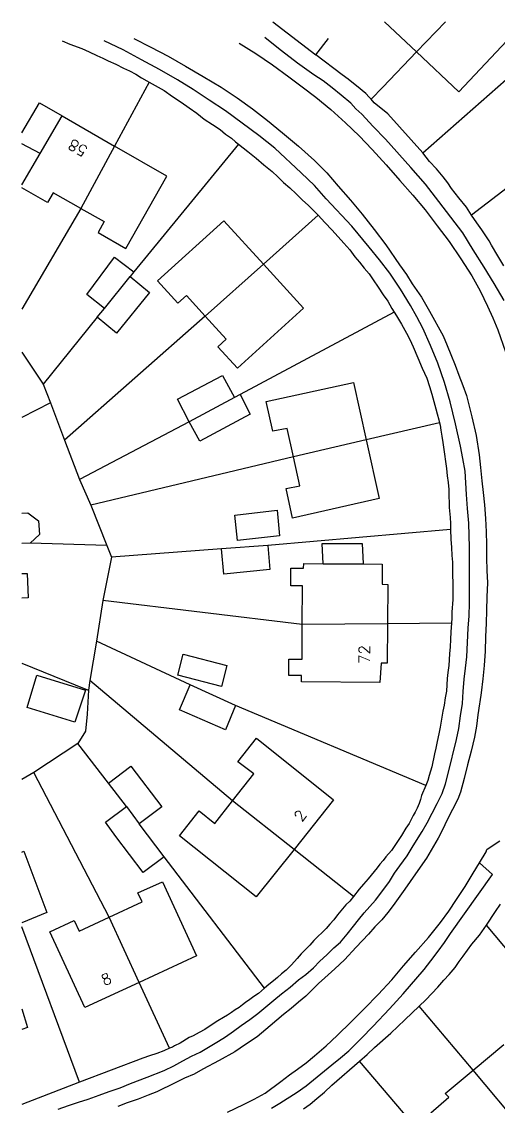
# Model space of a CAD drawing. Extents: x 427500 to 429848, y 434500 to 436505.
# Drawn here: x 427500 to 427552.3, y 436380.9 to 436500 of the extents above; entities that cross this region are included whole.
import ezdxf

# ---------------------------------------------------------------- set-up
doc = ezdxf.new("R2010")
doc.units = 0
doc.layers.add('LPTIP_Ex_Base', color=8, linetype='Continuous')
doc.styles.add('MtXpl_Romans', font='romans__.ttf')

msp = doc.modelspace()

# ---------------------------------------------------------------- linework, layer by layer
at = {"layer": 'LPTIP_Ex_Base', "color": 251, "true_color": 0x636466}
for p, q in [((427527.6, 436500), (427532.3, 436496.35)), ((427543.36, 436496.68), (427539.85, 436500)), ((427543.36, 436496.68), (427546.55, 436500)), ((427555.05, 436499.8), (427548, 436492.3)), ((427544.05, 436485.6), (427559.02, 436498.78)), ((427504.45, 436497.9), (427505.3, 436497.55)), ((427505.3, 436497.55), (427506.6, 436497.05)), ((427511.15, 436496.9), (427509.05, 436497.9)), ((427512.3, 436498.15), (427514.2, 436497.2)), ((427523.9, 436497.65), (427525.7, 436496.5)), ((427527.65, 436497.5), (427526.7, 436498.25)), ((427528.55, 436496.8), (427527.65, 436497.5)), ((427532.3, 436496.35), (427533.7, 436498.14)), ((427506.6, 436497.05), (427507.4, 436496.7)), ((427507.4, 436496.7), (427508.25, 436496.3)), ((427508.25, 436496.3), (427508.9, 436496)), ((427513.15, 436495.8), (427511.15, 436496.9)), ((427514.2, 436497.2), (427516.1, 436496.2)), ((427516.1, 436496.2), (427518, 436495.1)), ((427525.7, 436496.5), (427527.55, 436495.25)), ((427530.3, 436495.45), (427528.55, 436496.8)), ((427535.2, 436494.15), (427532.3, 436496.35)), ((427539.65, 436492.8), (427543.36, 436496.68)), ((427548, 436492.3), (427543.36, 436496.68)), ((427508.9, 436496), (427509.5, 436495.7)), ((427509.5, 436495.7), (427510.35, 436495.35)), ((427510.35, 436495.35), (427511.2, 436494.9)), ((427511.2, 436494.9), (427511.85, 436494.6)), ((427515.15, 436494.75), (427513.15, 436495.8)), ((427518, 436495.1), (427519.95, 436494)), ((427527.55, 436495.25), (427529.35, 436493.95)), ((427532.1, 436494.15), (427530.3, 436495.45)), ((427511.85, 436494.6), (427512.55, 436494.25)), ((427512.55, 436494.25), (427513.15, 436493.85)), ((427513.15, 436493.85), (427513.75, 436493.5)), ((427517.1, 436493.6), (427515.15, 436494.75)), ((427519.95, 436494), (427521.9, 436492.8)), ((427529.35, 436493.95), (427530.8, 436492.85)), ((427533.1, 436493.5), (427532.1, 436494.15)), ((427535.85, 436493.7), (427535.2, 436494.15)), ((427514, 436493.36), (427510.2, 436486.35)), ((427513.75, 436493.5), (427514, 436493.36)), ((427514, 436493.36), (427514.65, 436493)), ((427514.65, 436493), (427515.65, 436492.45)), ((427518.85, 436492.55), (427517.1, 436493.6)), ((427520.6, 436491.4), (427518.85, 436492.55)), ((427521.9, 436492.8), (427523.65, 436491.65)), ((427530.8, 436492.85), (427532.3, 436491.7)), ((427534.1, 436492.75), (427533.1, 436493.5)), ((427535.1, 436491.95), (427534.1, 436492.75)), ((427536.45, 436493.2), (427535.85, 436493.7)), ((427536.95, 436492.8), (427536.45, 436493.2)), ((427537.4, 436492.45), (427536.95, 436492.8)), ((427538.4, 436491.5), (427539.65, 436492.8)), ((427515.65, 436492.45), (427516.55, 436491.8)), ((427516.55, 436491.8), (427517.5, 436491.15)), ((427522.4, 436490.2), (427520.6, 436491.4)), ((427523.65, 436491.65), (427525.35, 436490.45)), ((427532.3, 436491.7), (427533.95, 436490.35)), ((427536.15, 436491.05), (427535.1, 436491.95)), ((427537.8, 436492.1), (427537.4, 436492.45)), ((427538.15, 436491.7), (427537.8, 436492.1)), ((427538.4, 436491.5), (427538.15, 436491.7)), ((427538.7, 436491.1), (427538.4, 436491.5)), ((427500, 436487.8), (427501.95, 436491.1)), ((427501.95, 436491.1), (427504.45, 436489.65)), ((427517.5, 436491.15), (427518.4, 436490.55)), ((427518.4, 436490.55), (427519.25, 436489.95)), ((427524.2, 436488.85), (427522.4, 436490.2)), ((427525.35, 436490.45), (427527, 436489.15)), ((427533.95, 436490.35), (427535.55, 436488.9)), ((427536.7, 436490.45), (427536.15, 436491.05)), ((427537.35, 436489.85), (427536.7, 436490.45)), ((427540.2, 436489.9), (427538.7, 436491.1)), ((427502.02, 436485.52), (427504.45, 436489.65)), ((427504.45, 436489.65), (427510.2, 436486.35)), ((427519.25, 436489.95), (427520.05, 436489.3)), ((427520.05, 436489.3), (427520.95, 436488.7)), ((427527, 436489.15), (427528.65, 436487.8)), ((427538.6, 436488.5), (427537.35, 436489.85)), ((427544.05, 436485.6), (427540.2, 436489.9)), ((427520.95, 436488.7), (427521.8, 436488.15)), ((427521.8, 436488.15), (427522.4, 436487.65)), ((427526.05, 436487.5), (427524.2, 436488.85)), ((427528.65, 436487.8), (427530.4, 436486.35)), ((427535.55, 436488.9), (427537.05, 436487.45)), ((427539.95, 436487.1), (427538.6, 436488.5)), ((427502.02, 436485.52), (427500, 436486.6)), ((427523.8, 436486.57), (427512.32, 436472.52)), ((427522.4, 436487.65), (427523.05, 436487.2)), ((427523.05, 436487.2), (427523.5, 436486.8)), ((427523.5, 436486.8), (427523.8, 436486.57)), ((427523.8, 436486.57), (427524.85, 436485.75)), ((427527.8, 436486.1), (427526.05, 436487.5)), ((427537.05, 436487.45), (427538.5, 436485.95)), ((427542.75, 436484), (427539.95, 436487.1)), ((427500, 436482.1), (427502.02, 436485.52)), ((427510.2, 436486.35), (427506.48, 436479.5)), ((427515.95, 436483.05), (427510.2, 436486.35)), ((427524.85, 436485.75), (427525.75, 436485)), ((427530.7, 436483.4), (427527.8, 436486.1)), ((427530.4, 436486.35), (427532.15, 436484.75)), ((427538.5, 436485.95), (427540.05, 436484.3)), ((427544.8, 436484.65), (427544.05, 436485.6)), ((427525.75, 436485), (427526.6, 436484.3)), ((427526.6, 436484.3), (427527.5, 436483.55)), ((427532.15, 436484.75), (427533.5, 436483.4)), ((427540.05, 436484.3), (427541.55, 436482.55)), ((427545.55, 436483.85), (427544.8, 436484.65)), ((427511.45, 436475.1), (427515.95, 436483.05)), ((427527.5, 436483.55), (427528.15, 436482.95)), ((427532.15, 436482), (427530.7, 436483.4)), ((427533.5, 436483.4), (427534.75, 436481.95)), ((427544.35, 436482.15), (427542.75, 436484)), ((427546.3, 436482.95), (427545.55, 436483.85)), ((427555.36, 436483.32), (427549.4, 436478.75)), ((427528.15, 436482.95), (427528.75, 436482.35)), ((427528.75, 436482.35), (427529.45, 436481.75)), ((427533.45, 436480.55), (427532.15, 436482)), ((427534.75, 436481.95), (427536.1, 436480.4)), ((427541.55, 436482.55), (427542.95, 436480.95)), ((427545.8, 436480.25), (427544.35, 436482.15)), ((427546.8, 436482.3), (427546.3, 436482.95)), ((427547.2, 436481.7), (427546.8, 436482.3)), ((427502.85, 436480.15), (427500, 436481.75)), ((427503.45, 436481.2), (427502.85, 436480.15)), ((427506.48, 436479.5), (427503.45, 436481.2)), ((427529.45, 436481.75), (427530.15, 436481.1)), ((427530.15, 436481.1), (427530.8, 436480.45)), ((427542.95, 436480.95), (427544.3, 436479.35)), ((427548, 436480.65), (427547.2, 436481.7)), ((427548.85, 436479.65), (427548, 436480.65)), ((427506.48, 436479.5), (427500, 436468.45)), ((427506.48, 436479.5), (427509.05, 436478.05)), ((427530.8, 436480.45), (427531.5, 436479.8)), ((427531.5, 436479.8), (427532.55, 436478.75)), ((427536.25, 436477.55), (427533.45, 436480.55)), ((427536.1, 436480.4), (427537.4, 436478.85)), ((427547.15, 436478.55), (427545.8, 436480.25)), ((427549.4, 436478.75), (427548.85, 436479.65)), ((427532.55, 436478.75), (427526.55, 436473.38)), ((427532.55, 436478.75), (427533.3, 436477.95)), ((427537.4, 436478.85), (427538.7, 436477.2)), ((427544.3, 436479.35), (427545.65, 436477.6)), ((427548.45, 436476.8), (427547.15, 436478.55)), ((427550, 436477.9), (427549.4, 436478.75)), ((427509.05, 436478.05), (427508.4, 436476.85)), ((427514.9, 436471.55), (427522.2, 436478.15)), ((427522.2, 436478.15), (427526.55, 436473.38)), ((427533.3, 436477.95), (427534.1, 436477.1)), ((427534.1, 436477.1), (427535.4, 436475.7)), ((427538.15, 436475.25), (427536.25, 436477.55)), ((427538.7, 436477.2), (427540, 436475.5)), ((427545.65, 436477.6), (427546.95, 436475.85)), ((427550.55, 436477.15), (427550, 436477.9)), ((427551.35, 436475.95), (427550.55, 436477.15)), ((427508.4, 436476.85), (427511.45, 436475.1)), ((427546.95, 436475.85), (427548.25, 436473.95)), ((427549.6, 436474.95), (427548.45, 436476.8)), ((427551.6, 436475.45), (427551.35, 436475.95)), ((427535.4, 436475.7), (427536.05, 436474.95)), ((427536.05, 436474.95), (427536.6, 436474.2)), ((427539.3, 436473.85), (427538.15, 436475.25)), ((427540, 436475.5), (427541.5, 436473.3)), ((427550.8, 436473.05), (427549.6, 436474.95)), ((427552.3, 436474.3), (427551.6, 436475.45)), ((427507.15, 436470.05), (427510.2, 436474.15)), ((427510.2, 436474.15), (427512.32, 436472.52)), ((427536.6, 436474.2), (427537.1, 436473.6)), ((427537.1, 436473.6), (427537.6, 436472.95)), ((427540.45, 436472.4), (427539.3, 436473.85)), ((427548.25, 436473.95), (427549.45, 436472.1)), ((427552.95, 436473.2), (427552.3, 436474.3)), ((427512.32, 436472.52), (427511.91, 436472.01)), ((427526.55, 436473.38), (427520.17, 436467.67)), ((427526.55, 436473.38), (427530.95, 436468.55)), ((427537.6, 436472.95), (427538.15, 436472.3)), ((427538.15, 436472.3), (427538.6, 436471.65)), ((427541.6, 436470.65), (427540.45, 436472.4)), ((427541.5, 436473.3), (427542.25, 436472.25)), ((427551.9, 436471.25), (427550.8, 436473.05)), ((427509.08, 436468.52), (427511.91, 436472.01)), ((427511.91, 436472.01), (427514.04, 436470.28)), ((427517.15, 436469.1), (427514.9, 436471.55)), ((427538.6, 436471.65), (427539.15, 436470.85)), ((427542.25, 436472.25), (427542.9, 436471.2)), ((427542.9, 436471.2), (427543.9, 436469.75)), ((427549.45, 436472.1), (427550.35, 436470.45)), ((427553, 436469.4), (427551.9, 436471.25)), ((427509.08, 436468.52), (427507.15, 436470.05)), ((427514.04, 436470.28), (427510.42, 436465.81)), ((427518.1, 436469.95), (427517.15, 436469.1)), ((427520.17, 436467.67), (427518.1, 436469.95)), ((427539.15, 436470.85), (427539.7, 436470)), ((427539.7, 436470), (427540.2, 436469.3)), ((427542.7, 436468.85), (427541.6, 436470.65)), ((427550.35, 436470.45), (427551.15, 436468.75)), ((427540.2, 436469.3), (427540.65, 436468.5)), ((427543.4, 436467.6), (427542.7, 436468.85)), ((427543.9, 436469.75), (427544.8, 436468.2)), ((427551.15, 436468.75), (427551.75, 436467.5)), ((427508.28, 436467.54), (427502.35, 436460.2)), ((427520.17, 436467.67), (427504.7, 436454.05)), ((427508.28, 436467.54), (427509.08, 436468.52)), ((427510.42, 436465.81), (427508.28, 436467.54)), ((427522.45, 436465.15), (427520.17, 436467.67)), ((427530.95, 436468.55), (427523.7, 436461.95)), ((427540.9, 436468.1), (427523.98, 436459.05)), ((427540.65, 436468.5), (427540.9, 436468.1)), ((427540.9, 436468.1), (427541.15, 436467.7)), ((427541.15, 436467.7), (427541.7, 436466.8)), ((427544.05, 436466.35), (427543.4, 436467.6)), ((427544.8, 436468.2), (427546.3, 436465.5)), ((427541.7, 436466.8), (427542.25, 436465.8)), ((427544.9, 436464.45), (427544.05, 436466.35)), ((427551.75, 436467.5), (427552.3, 436466.15)), ((427521.55, 436464.3), (427522.45, 436465.15)), ((427542.25, 436465.8), (427542.65, 436465.1)), ((427546.3, 436465.5), (427546.75, 436464.45)), ((427552.3, 436466.15), (427553.15, 436463.75)), ((427523.7, 436461.95), (427521.55, 436464.3)), ((427542.65, 436465.1), (427543, 436464.3)), ((427543, 436464.3), (427543.5, 436463.1)), ((427545.7, 436462.5), (427544.9, 436464.45)), ((427546.75, 436464.45), (427547.15, 436463.45)), ((427500, 436463.7), (427502.35, 436460.2)), ((427543.5, 436463.1), (427544, 436461.95)), ((427547.15, 436463.45), (427547.6, 436462.3)), ((427544, 436461.95), (427544.5, 436460.85)), ((427546.45, 436460.4), (427545.7, 436462.5)), ((427547.6, 436462.3), (427548, 436461.2)), ((427517.1, 436458.55), (427522.05, 436461.15)), ((427522.05, 436461.15), (427523.39, 436458.73)), ((427526.85, 436458.3), (427536.45, 436460.4)), ((427536.45, 436460.4), (427537.84, 436454.09)), ((427544.5, 436460.85), (427544.8, 436459.95)), ((427547.05, 436458.25), (427546.45, 436460.4)), ((427548, 436461.2), (427548.45, 436460.05)), ((427502.35, 436460.2), (427503.15, 436458.15)), ((427544.8, 436459.95), (427545.05, 436459.1)), ((427548.45, 436460.05), (427548.85, 436458.95)), ((427503.15, 436458.15), (427500, 436456.55)), ((427503.15, 436458.15), (427504.7, 436454.05)), ((427518.41, 436456.08), (427517.1, 436458.55)), ((427523.39, 436458.73), (427518.41, 436456.08)), ((427523.98, 436459.05), (427523.39, 436458.73)), ((427523.98, 436459.05), (427525.1, 436456.9)), ((427527.6, 436455.05), (427526.85, 436458.3)), ((427545.05, 436459.1), (427545.25, 436458.3)), ((427545.25, 436458.3), (427545.5, 436457.5)), ((427547.65, 436455.85), (427547.05, 436458.25)), ((427548.85, 436458.95), (427549.15, 436457.8)), ((427525.1, 436456.9), (427519.55, 436453.95)), ((427545.5, 436457.5), (427545.65, 436456.95)), ((427545.65, 436456.95), (427545.8, 436456.3)), ((427549.15, 436457.8), (427549.45, 436456.6)), ((427518.41, 436456.08), (427506.35, 436449.75)), ((427519.55, 436453.95), (427518.41, 436456.08)), ((427545.89, 436455.96), (427537.84, 436454.09)), ((427545.8, 436456.3), (427545.89, 436455.96)), ((427545.89, 436455.96), (427545.95, 436455.7)), ((427545.95, 436455.7), (427546.05, 436455.15)), ((427548.2, 436453.4), (427547.65, 436455.85)), ((427549.45, 436456.6), (427549.9, 436454.55)), ((427529.15, 436455.35), (427527.6, 436455.05)), ((427529.84, 436452.24), (427529.15, 436455.35)), ((427546.05, 436455.15), (427546.15, 436454.5)), ((427546.15, 436454.5), (427546.25, 436453.8)), ((427549.9, 436454.55), (427550.25, 436452.45)), ((427504.7, 436454.05), (427506.35, 436449.75)), ((427537.84, 436454.09), (427529.84, 436452.24)), ((427537.84, 436454.09), (427539.25, 436447.65)), ((427546.25, 436453.8), (427546.45, 436452.5)), ((427548.45, 436452.05), (427548.2, 436453.4)), ((427529.84, 436452.24), (427507.6, 436446.9)), ((427530.55, 436449.05), (427529.84, 436452.24)), ((427546.45, 436452.5), (427546.55, 436451.7)), ((427548.7, 436450.65), (427548.45, 436452.05)), ((427550.25, 436452.45), (427550.4, 436451.05)), ((427546.55, 436451.7), (427546.65, 436450.95)), ((427546.65, 436450.95), (427546.75, 436450.15)), ((427550.4, 436451.05), (427550.55, 436449.6)), ((427506.35, 436449.75), (427507.6, 436446.9)), ((427546.75, 436450.15), (427546.85, 436449.4)), ((427548.8, 436449.35), (427548.7, 436450.65)), ((427529.05, 436448.75), (427530.55, 436449.05)), ((427529.75, 436445.5), (427529.05, 436448.75)), ((427546.85, 436449.4), (427546.9, 436448.65)), ((427546.9, 436448.65), (427546.9, 436447.85)), ((427548.85, 436448.1), (427548.8, 436449.35)), ((427550.55, 436449.6), (427550.7, 436448.3)), ((427539.25, 436447.65), (427529.75, 436445.5)), ((427546.9, 436447.85), (427546.95, 436447.2)), ((427548.95, 436446.55), (427548.85, 436448.1)), ((427550.7, 436448.3), (427550.85, 436446.95)), ((427500, 436446.02), (427500.67, 436446.08)), ((427500.67, 436446.08), (427501.84, 436445.2)), ((427507.6, 436446.9), (427509.35, 436442.5)), ((427523.4, 436445.8), (427528.05, 436446.35)), ((427528.05, 436446.35), (427528.3, 436443.55)), ((427546.95, 436447.2), (427546.95, 436446.65)), ((427546.95, 436446.65), (427547.05, 436445.55)), ((427549.1, 436444.95), (427548.95, 436446.55)), ((427550.85, 436446.95), (427550.95, 436445.45)), ((427501.84, 436445.2), (427501.95, 436443.7)), ((427523.7, 436443.05), (427523.4, 436445.8)), ((427547.05, 436445.55), (427547.1, 436444.9)), ((427547.1, 436444.9), (427547.1, 436444.25)), ((427549.2, 436442.25), (427549.1, 436444.95)), ((427550.95, 436445.45), (427551, 436444)), ((427501.95, 436443.7), (427500.93, 436442.76)), ((427547.1, 436444.25), (427527.03, 436442.48)), ((427547.1, 436444.25), (427547.15, 436443.2)), ((427551, 436444), (427551.05, 436442.6)), ((427500.93, 436442.76), (427500, 436442.69)), ((427509.35, 436442.5), (427500.93, 436442.76)), ((427509.35, 436442.5), (427509.85, 436441.2)), ((427528.3, 436443.55), (427523.7, 436443.05)), ((427533.1, 436440.49), (427533, 436442.7)), ((427533, 436442.7), (427537.4, 436442.7)), ((427537.4, 436442.7), (427537.5, 436440.46)), ((427547.15, 436443.2), (427547.2, 436442.25)), ((427551.05, 436442.6), (427551.05, 436441.15)), ((427521.95, 436442.12), (427509.85, 436441.2)), ((427527.03, 436442.48), (427521.95, 436442.12)), ((427522.2, 436439.35), (427521.95, 436442.12)), ((427527.03, 436442.48), (427527.25, 436439.85)), ((427547.2, 436442.25), (427547.25, 436441.4)), ((427547.25, 436441.4), (427547.3, 436440.65)), ((427549.2, 436436.15), (427549.2, 436442.25)), ((427509.85, 436441.2), (427508.9, 436436.45)), ((427530.95, 436440), (427531, 436440.5)), ((427531, 436440.5), (427533.1, 436440.49)), ((427533.1, 436440.49), (427537.5, 436440.46)), ((427537.5, 436440.46), (427539.6, 436440.45)), ((427539.6, 436440.45), (427539.6, 436438.25)), ((427547.3, 436440.65), (427547.3, 436439.1)), ((427551.05, 436441.15), (427551.1, 436439.75)), ((427500, 436439.4), (427500.6, 436439.4)), ((427500.6, 436439.4), (427500.7, 436436.75)), ((427527.25, 436439.85), (427522.2, 436439.35)), ((427529.55, 436438.05), (427529.55, 436440)), ((427529.55, 436440), (427530.95, 436440)), ((427547.3, 436439.1), (427547.35, 436438.55)), ((427551.1, 436439.75), (427551.15, 436438.4)), ((427530.85, 436438.05), (427529.55, 436438.05)), ((427530.82, 436433.8), (427530.85, 436438.05)), ((427539.6, 436438.25), (427540.2, 436438.2)), ((427540.2, 436438.2), (427540.18, 436433.89)), ((427547.35, 436438.55), (427547.35, 436436.55)), ((427551.15, 436438.4), (427551.1, 436436.85)), ((427500.7, 436436.75), (427500, 436436.7)), ((427547.35, 436436.55), (427547.25, 436435.15)), ((427551.1, 436436.85), (427551.05, 436435.35)), ((427508.9, 436436.45), (427508.2, 436432)), ((427530.82, 436433.8), (427508.9, 436436.45)), ((427549.15, 436434.75), (427549.2, 436436.15)), ((427547.25, 436434.5), (427547.2, 436433.95)), ((427547.25, 436435.15), (427547.25, 436434.5)), ((427549.05, 436433.4), (427549.15, 436434.75)), ((427551.05, 436435.35), (427551, 436433.95)), ((427530.8, 436430), (427530.82, 436433.8)), ((427540.18, 436433.89), (427530.82, 436433.8)), ((427540.18, 436433.89), (427540.15, 436429.55)), ((427547.2, 436433.95), (427540.18, 436433.89)), ((427547.15, 436433), (427547.1, 436432.15)), ((427547.2, 436433.95), (427547.15, 436433)), ((427548.95, 436431.85), (427549.05, 436433.4)), ((427551, 436433.95), (427550.95, 436432.45)), ((427508.2, 436432), (427507.5, 436427.65)), ((427518.52, 436427.19), (427508.2, 436432)), ((427547.1, 436432.15), (427547.05, 436431.35)), ((427548.9, 436430.25), (427548.95, 436431.85)), ((427550.95, 436432.45), (427550.9, 436430.9)), ((427547, 436430.6), (427546.9, 436429.3)), ((427547.05, 436431.35), (427547, 436430.6)), ((427550.9, 436430.9), (427550.8, 436429.3)), ((427500, 436429.55), (427507.05, 436426.72)), ((427517.15, 436428.25), (427517.75, 436430.55)), ((427517.75, 436430.55), (427522.55, 436429.3)), ((427529.35, 436428.2), (427529.35, 436430)), ((427529.35, 436430), (427530.8, 436430)), ((427539.5, 436429.55), (427539.35, 436427.45)), ((427540.15, 436429.55), (427539.5, 436429.55)), ((427548.75, 436429), (427548.9, 436430.25)), ((427500.6, 436424.7), (427501.65, 436428.25)), ((427501.65, 436428.25), (427507, 436426.6)), ((427521.95, 436427), (427517.15, 436428.25)), ((427522.55, 436429.3), (427521.95, 436427)), ((427546.8, 436428.55), (427546.75, 436427.9)), ((427546.9, 436429.3), (427546.8, 436428.55)), ((427548.6, 436427.8), (427548.75, 436429)), ((427550.8, 436429.3), (427550.65, 436427.85)), ((427507.5, 436427.65), (427507.35, 436426.6)), ((427523.16, 436414.44), (427507.5, 436427.65)), ((427517.35, 436424.45), (427518.52, 436427.19)), ((427523.48, 436424.93), (427518.52, 436427.19)), ((427530.75, 436428.2), (427529.35, 436428.2)), ((427530.75, 436427.5), (427530.75, 436428.2)), ((427539.35, 436427.45), (427530.75, 436427.5)), ((427546.75, 436427.9), (427546.65, 436426.5)), ((427548.5, 436426.45), (427548.6, 436427.8)), ((427550.65, 436427.85), (427550.45, 436426.3)), ((427507, 436426.6), (427505.85, 436423.1)), ((427507.05, 436426.72), (427507.35, 436426.6)), ((427507.35, 436426.6), (427507.2, 436423.95)), ((427546.65, 436426.5), (427546.5, 436425.75)), ((427548.4, 436425.15), (427548.5, 436426.45)), ((427550.45, 436426.3), (427550.33, 436425.33)), ((427505.85, 436423.1), (427500.6, 436424.7)), ((427523.48, 436424.93), (427522.4, 436422.25)), ((427544.4, 436416.15), (427523.48, 436424.93)), ((427546.4, 436424.95), (427546.25, 436424.3)), ((427546.5, 436425.75), (427546.4, 436424.95)), ((427548.2, 436423.8), (427548.4, 436425.15)), ((427550.3, 436425.1), (427550.1, 436423.9)), ((427550.33, 436425.33), (427550.3, 436425.1)), ((427507.2, 436423.95), (427507, 436422.1)), ((427522.4, 436422.25), (427517.35, 436424.45)), ((427546.15, 436423.65), (427545.95, 436422.55)), ((427546.25, 436424.3), (427546.15, 436423.65)), ((427548, 436422.4), (427548.2, 436423.8)), ((427550.1, 436423.9), (427549.95, 436422.65)), ((427545.95, 436422.55), (427545.8, 436421.8)), ((427547.75, 436421.2), (427548, 436422.4)), ((427549.95, 436422.65), (427549.75, 436421.45)), ((427507, 436422.1), (427506.15, 436420.75)), ((427523.75, 436418.75), (427525.8, 436421.35)), ((427525.8, 436421.35), (427534.25, 436414.55)), ((427545.8, 436421.8), (427545.65, 436420.95)), ((427546.85, 436417.45), (427547.75, 436421.2)), ((427549.75, 436421.45), (427549.35, 436419.9)), ((427506.15, 436420.75), (427501.35, 436417.55)), ((427509.55, 436416.4), (427506.15, 436420.75)), ((427545.5, 436420.25), (427545.35, 436419.6)), ((427545.65, 436420.95), (427545.5, 436420.25)), ((427549.35, 436419.9), (427548.95, 436418.4)), ((427525.5, 436417.4), (427523.75, 436418.75)), ((427545.35, 436419.6), (427545.05, 436418.2)), ((427501.35, 436417.55), (427500, 436416.8)), ((427509.61, 436401.67), (427501.35, 436417.55)), ((427509.55, 436416.4), (427512, 436418.25)), ((427512, 436418.25), (427515.4, 436413.8)), ((427544.9, 436417.7), (427544.75, 436417.25)), ((427545.05, 436418.2), (427544.9, 436417.7)), ((427548.95, 436418.4), (427548.6, 436416.9)), ((427511.51, 436413.82), (427509.55, 436416.4)), ((427523.16, 436414.44), (427525.5, 436417.4)), ((427544.6, 436416.7), (427544.4, 436416.15)), ((427544.75, 436417.25), (427544.6, 436416.7)), ((427546.2, 436415.25), (427546.55, 436416.3)), ((427546.55, 436416.3), (427546.85, 436417.45)), ((427548.6, 436416.9), (427548.2, 436415.4)), ((427544.4, 436416.15), (427543.9, 436415.05)), ((427545.65, 436414.15), (427546.2, 436415.25)), ((427548.2, 436415.4), (427547.9, 436414.65)), ((427521.2, 436411.95), (427523.16, 436414.44)), ((427529.91, 436409.11), (427523.16, 436414.44)), ((427534.25, 436414.55), (427529.91, 436409.11)), ((427543.65, 436414.15), (427543.45, 436413.65)), ((427543.8, 436414.6), (427543.65, 436414.15)), ((427543.9, 436415.05), (427543.8, 436414.6)), ((427544.55, 436412.05), (427545.65, 436414.15)), ((427547.9, 436414.65), (427547.3, 436413.5)), ((427509.2, 436412.1), (427511.5, 436413.82)), ((427511.5, 436413.82), (427511.51, 436413.82)), ((427511.51, 436413.82), (427512.92, 436411.93)), ((427515.4, 436413.8), (427512.92, 436411.93)), ((427517.35, 436410.6), (427519.5, 436413.35)), ((427519.5, 436413.35), (427521.2, 436411.95)), ((427543, 436412.85), (427542.55, 436411.95)), ((427543.2, 436413.2), (427543, 436412.85)), ((427543.45, 436413.65), (427543.2, 436413.2)), ((427547.3, 436413.5), (427546.7, 436412.3)), ((427510.35, 436410.55), (427509.2, 436412.1)), ((427515.65, 436408.32), (427512.92, 436411.93)), ((427542.55, 436411.95), (427542.2, 436411.45)), ((427544, 436411.1), (427544.55, 436412.05)), ((427546.7, 436412.3), (427546.25, 436411.35)), ((427513.35, 436406.6), (427510.35, 436410.55)), ((427525.75, 436403.9), (427517.35, 436410.6)), ((427541.7, 436410.65), (427540.6, 436409)), ((427542.2, 436411.45), (427541.7, 436410.65)), ((427543, 436409.5), (427544, 436411.1)), ((427545.75, 436410.35), (427544.45, 436408.15)), ((427546.25, 436411.35), (427545.75, 436410.35)), ((427542.35, 436408.4), (427543, 436409.5)), ((427551.1, 436409.1), (427551.55, 436409.45)), ((427551.55, 436409.45), (427552.5, 436410.05)), ((427500, 436408.83), (427500.25, 436408.92)), ((427500.25, 436408.92), (427502.77, 436402.19)), ((427515.65, 436408.32), (427513.35, 436406.6)), ((427526.66, 436393.88), (427515.65, 436408.32)), ((427529.91, 436409.11), (427525.75, 436403.9)), ((427536.45, 436403.95), (427529.91, 436409.11)), ((427540, 436408.3), (427539.7, 436407.9)), ((427540.6, 436409), (427540, 436408.3)), ((427541.55, 436407.3), (427542.35, 436408.4)), ((427544.45, 436408.15), (427543.25, 436406.45)), ((427550.28, 436407.64), (427551, 436408.85)), ((427551, 436408.85), (427551.1, 436409.1)), ((427539.05, 436407.1), (427538.7, 436406.7)), ((427539.35, 436407.5), (427539.05, 436407.1)), ((427539.7, 436407.9), (427539.35, 436407.5)), ((427540.95, 436406.5), (427541.55, 436407.3)), ((427549.6, 436406.5), (427550.28, 436407.64)), ((427551.7, 436406.35), (427550.28, 436407.64)), ((427538.05, 436405.9), (427537.55, 436405.3)), ((427538.4, 436406.3), (427538.05, 436405.9)), ((427538.7, 436406.7), (427538.4, 436406.3)), ((427539.65, 436404.6), (427540.4, 436405.6)), ((427540.4, 436405.6), (427540.95, 436406.5)), ((427543.25, 436406.45), (427542.1, 436404.75)), ((427547.1, 436399.9), (427551.7, 436406.35)), ((427548.7, 436405.05), (427549.6, 436406.5)), ((427512.75, 436404.35), (427515.45, 436405.55)), ((427515.45, 436405.55), (427519.2, 436397.45)), ((427537.05, 436404.75), (427536.45, 436403.95)), ((427537.55, 436405.3), (427537.05, 436404.75)), ((427538.85, 436403.55), (427539.65, 436404.6)), ((427542.1, 436404.75), (427540.8, 436402.95)), ((427547.75, 436403.6), (427548.7, 436405.05)), ((427509.61, 436401.67), (427513.25, 436403.35)), ((427513.25, 436403.35), (427512.75, 436404.35)), ((427536.05, 436403.45), (427535.6, 436403.05)), ((427536.45, 436403.95), (427536.05, 436403.45)), ((427538.25, 436402.85), (427538.85, 436403.55)), ((427546.9, 436402.35), (427547.75, 436403.6)), ((427502.77, 436402.19), (427500, 436401.05)), ((427535.6, 436403.05), (427534.7, 436401.95)), ((427537, 436401.4), (427537.6, 436402.15)), ((427537.6, 436402.15), (427538.25, 436402.85)), ((427540.2, 436402.2), (427539.55, 436401.4)), ((427540.8, 436402.95), (427540.2, 436402.2)), ((427546, 436401.1), (427546.9, 436402.35)), ((427551.05, 436400.8), (427552.05, 436402.3)), ((427552.05, 436402.3), (427552.6, 436403.1)), ((427503.1, 436400.05), (427505.75, 436401.3)), ((427505.75, 436401.3), (427506.3, 436400.15)), ((427506.3, 436400.15), (427509.61, 436401.67)), ((427512.91, 436394.52), (427509.61, 436401.67)), ((427533.85, 436400.9), (427533.45, 436400.45)), ((427534.3, 436401.4), (427533.85, 436400.9)), ((427534.7, 436401.95), (427534.3, 436401.4)), ((427536.45, 436400.7), (427537, 436401.4)), ((427539.55, 436401.4), (427538.8, 436400.6)), ((427544.7, 436399.45), (427546, 436401.1)), ((427506.35, 436383.55), (427500, 436400.6)), ((427506.95, 436391.75), (427503.1, 436400.05)), ((427533.45, 436400.45), (427532.1, 436399.1)), ((427535, 436398.95), (427535.75, 436399.8)), ((427535.75, 436399.8), (427536.45, 436400.7)), ((427538.1, 436399.8), (427536.75, 436398.4)), ((427538.8, 436400.6), (427538.1, 436399.8)), ((427546.45, 436398.9), (427547.1, 436399.9)), ((427549.45, 436398.7), (427550.3, 436399.7)), ((427550.3, 436399.7), (427551.05, 436400.8)), ((427568.35, 436380.1), (427551.05, 436400.8)), ((427531.65, 436398.6), (427530.7, 436397.65)), ((427532.1, 436399.1), (427531.65, 436398.6)), ((427534.3, 436398.3), (427535, 436398.95)), ((427543.25, 436397.85), (427544.7, 436399.45)), ((427545.75, 436397.95), (427546.45, 436398.9)), ((427548.95, 436398.05), (427549.45, 436398.7)), ((427519.2, 436397.45), (427512.91, 436394.52)), ((427530.7, 436397.65), (427530.25, 436397.15)), ((427532.75, 436396.85), (427533.5, 436397.55)), ((427533.5, 436397.55), (427534.3, 436398.3)), ((427536.75, 436398.4), (427535.45, 436397)), ((427541.95, 436396.35), (427543.25, 436397.85)), ((427544.95, 436396.9), (427545.75, 436397.95)), ((427548.05, 436396.8), (427548.5, 436397.4)), ((427548.5, 436397.4), (427548.95, 436398.05)), ((427529.65, 436396.45), (427529.05, 436395.85)), ((427530.25, 436397.15), (427529.65, 436396.45)), ((427531.2, 436395.4), (427532.05, 436396.1)), ((427532.05, 436396.1), (427532.75, 436396.85)), ((427535.45, 436397), (427534.4, 436396)), ((427540.65, 436394.8), (427541.95, 436396.35)), ((427544.2, 436395.95), (427544.95, 436396.9)), ((427546.95, 436395.4), (427547.6, 436396.15)), ((427547.6, 436396.15), (427548.05, 436396.8)), ((427528.1, 436395.05), (427527.65, 436394.7)), ((427528.55, 436395.45), (427528.1, 436395.05)), ((427529.05, 436395.85), (427528.55, 436395.45)), ((427530.4, 436394.8), (427531.2, 436395.4)), ((427533.3, 436395), (427532.6, 436394.4)), ((427534.4, 436396), (427533.3, 436395)), ((427541.9, 436393.25), (427544.2, 436395.95)), ((427546.35, 436394.75), (427546.95, 436395.4)), ((427512.91, 436394.52), (427506.95, 436391.75)), ((427516.25, 436387.3), (427512.91, 436394.52)), ((427526.66, 436393.88), (427526, 436393.3)), ((427527.15, 436394.3), (427526.66, 436393.88)), ((427527.65, 436394.7), (427527.15, 436394.3)), ((427528.55, 436393.25), (427529.5, 436394)), ((427529.5, 436394), (427530.4, 436394.8)), ((427532.6, 436394.4), (427531.2, 436393)), ((427539.15, 436393.2), (427540.65, 436394.8)), ((427544.4, 436392.6), (427545.7, 436394)), ((427545.7, 436394), (427546.35, 436394.75)), ((427525.05, 436392.65), (427524.6, 436392.3)), ((427525.5, 436392.95), (427525.05, 436392.65)), ((427526, 436393.3), (427525.5, 436392.95)), ((427526.8, 436391.85), (427527.7, 436392.55)), ((427527.7, 436392.55), (427528.55, 436393.25)), ((427531.2, 436393), (427530.4, 436392.35)), ((427537.65, 436391.65), (427539.15, 436393.2)), ((427541.15, 436392.45), (427541.9, 436393.25)), ((427543.65, 436391.9), (427544.4, 436392.6)), ((427500, 436391.6), (427500.65, 436389.55)), ((427523.45, 436391.5), (427523.05, 436391.2)), ((427523.9, 436391.75), (427523.45, 436391.5)), ((427524.25, 436392.05), (427523.9, 436391.75)), ((427524.6, 436392.3), (427524.25, 436392.05)), ((427525.95, 436391.1), (427526.8, 436391.85)), ((427529.6, 436391.65), (427528.75, 436391)), ((427530.4, 436392.35), (427529.6, 436391.65)), ((427536.2, 436390.2), (427537.65, 436391.65)), ((427538.6, 436389.7), (427540.4, 436391.6)), ((427540.4, 436391.6), (427541.15, 436392.45)), ((427542.1, 436390.4), (427543.65, 436391.9)), ((427549.57, 436384.87), (427543.65, 436391.9)), ((427521.55, 436390.3), (427520.5, 436389.6)), ((427522.15, 436390.65), (427521.55, 436390.3)), ((427522.6, 436390.9), (427522.15, 436390.65)), ((427523.05, 436391.2), (427522.6, 436390.9)), ((427524.1, 436389.8), (427525.05, 436390.45)), ((427525.05, 436390.45), (427525.95, 436391.1)), ((427528.75, 436391), (427527.3, 436389.75)), ((427534.65, 436388.7), (427536.2, 436390.2)), ((427540.55, 436388.95), (427542.1, 436390.4)), ((427500.65, 436389.55), (427500, 436389.35)), ((427519.5, 436389), (427518.85, 436388.65)), ((427520.1, 436389.35), (427519.5, 436389)), ((427520.5, 436389.6), (427520.1, 436389.35)), ((427522.4, 436388.55), (427523.25, 436389.15)), ((427523.25, 436389.15), (427524.1, 436389.8)), ((427527.3, 436389.75), (427525.85, 436388.55)), ((427537.3, 436388.35), (427538.6, 436389.7)), ((427538.75, 436387.35), (427540.55, 436388.95)), ((427517.4, 436387.85), (427516.8, 436387.55)), ((427518.4, 436388.45), (427517.4, 436387.85)), ((427518.85, 436388.65), (427518.4, 436388.45)), ((427519.6, 436386.85), (427521.6, 436388.05)), ((427521.6, 436388.05), (427522.4, 436388.55)), ((427525.85, 436388.55), (427524.6, 436387.7)), ((427533.45, 436387.55), (427534.65, 436388.7)), ((427535.95, 436387), (427537.3, 436388.35)), ((427514.85, 436386.7), (427514.05, 436386.45)), ((427515.6, 436387), (427514.85, 436386.7)), ((427516.25, 436387.3), (427515.6, 436387)), ((427516.55, 436387.4), (427516.25, 436387.3)), ((427516.8, 436387.55), (427516.55, 436387.4)), ((427518.65, 436386.4), (427519.6, 436386.85)), ((427523.4, 436386.9), (427521.7, 436385.95)), ((427524.6, 436387.7), (427523.4, 436386.9)), ((427532.15, 436386.45), (427533.45, 436387.55)), ((427535, 436386.25), (427535.95, 436387)), ((427537.1, 436385.85), (427537.95, 436386.6)), ((427537.95, 436386.6), (427538.75, 436387.35)), ((427549.57, 436384.87), (427552.95, 436387.7)), ((427513.3, 436386.2), (427506.35, 436383.55)), ((427514.05, 436386.45), (427513.3, 436386.2)), ((427515.65, 436384.85), (427516.7, 436385.35)), ((427516.7, 436385.35), (427517.7, 436385.9)), ((427517.7, 436385.9), (427518.65, 436386.4)), ((427521.7, 436385.95), (427519.9, 436385)), ((427530.3, 436385), (427531.25, 436385.7)), ((427531.25, 436385.7), (427532.15, 436386.45)), ((427531.25, 436383.15), (427534.05, 436385.45)), ((427534.05, 436385.45), (427535, 436386.25)), ((427534.05, 436383.25), (427537.1, 436385.85)), ((427547.85, 436373.32), (427537.1, 436385.85)), ((427513.8, 436384.1), (427515.65, 436384.85)), ((427518.95, 436384.45), (427517.9, 436384)), ((427519.9, 436385), (427518.95, 436384.45)), ((427528.45, 436383.65), (427529.4, 436384.35)), ((427529.4, 436384.35), (427530.3, 436385)), ((427546.5, 436382.3), (427549.57, 436384.87)), ((427555.11, 436378.28), (427549.57, 436384.87)), ((427506.35, 436383.55), (427500, 436381.1)), ((427510.8, 436382.95), (427511.95, 436383.4)), ((427511.95, 436383.4), (427513.8, 436384.1)), ((427516.85, 436383.5), (427514.85, 436382.5)), ((427517.9, 436384), (427516.85, 436383.5)), ((427526.75, 436382.35), (427528.45, 436383.65)), ((427530.25, 436382.45), (427531.25, 436383.15)), ((427533.25, 436382.45), (427534.05, 436383.25)), ((427507.3, 436381.7), (427508.5, 436382.15)), ((427508.5, 436382.15), (427509.6, 436382.55)), ((427509.6, 436382.55), (427510.8, 436382.95)), ((427513.9, 436382.15), (427512.8, 436381.7)), ((427514.85, 436382.5), (427513.9, 436382.15)), ((427525.55, 436381.7), (427526.75, 436382.35)), ((427528.35, 436381.25), (427530.25, 436382.45)), ((427532.4, 436381.75), (427533.25, 436382.45)), ((427544.95, 436380.2), (427546.9, 436381.9)), ((427546.9, 436381.9), (427546.5, 436382.3)), ((427504, 436380.6), (427505.15, 436381)), ((427505.15, 436381), (427506.25, 436381.35)), ((427506.25, 436381.35), (427507.3, 436381.7)), ((427511.6, 436381.3), (427510.55, 436380.9)), ((427512.8, 436381.7), (427511.6, 436381.3)), ((427522.6, 436380.25), (427524.35, 436381.1)), ((427524.35, 436381.1), (427525.55, 436381.7)), ((427527.45, 436380.7), (427528.35, 436381.25)), ((427530.95, 436380.65), (427531.7, 436381.15)), ((427531.7, 436381.15), (427532.4, 436381.75))]:
    msp.add_line(p, q, dxfattribs=at)

# ---------------------------------------------------------------- texts
at = {"layer": 'LPTIP_Ex_Base', "color": 251, "true_color": 0x636466, "style": 'MtXpl_Romans'}
for s, rotation, p in [('58', 150.7, (427507.35, 436486.17)), ('72', 89.6, (427538.23, 436429.49)), ('2', 52.5, (427530.75, 436412.06)), ('8', 24.4, (427509.07, 436394.12))]:
    msp.add_text(s, height=1.2, rotation=rotation, dxfattribs=at).set_placement(p)

doc.saveas('drawing.dxf')
